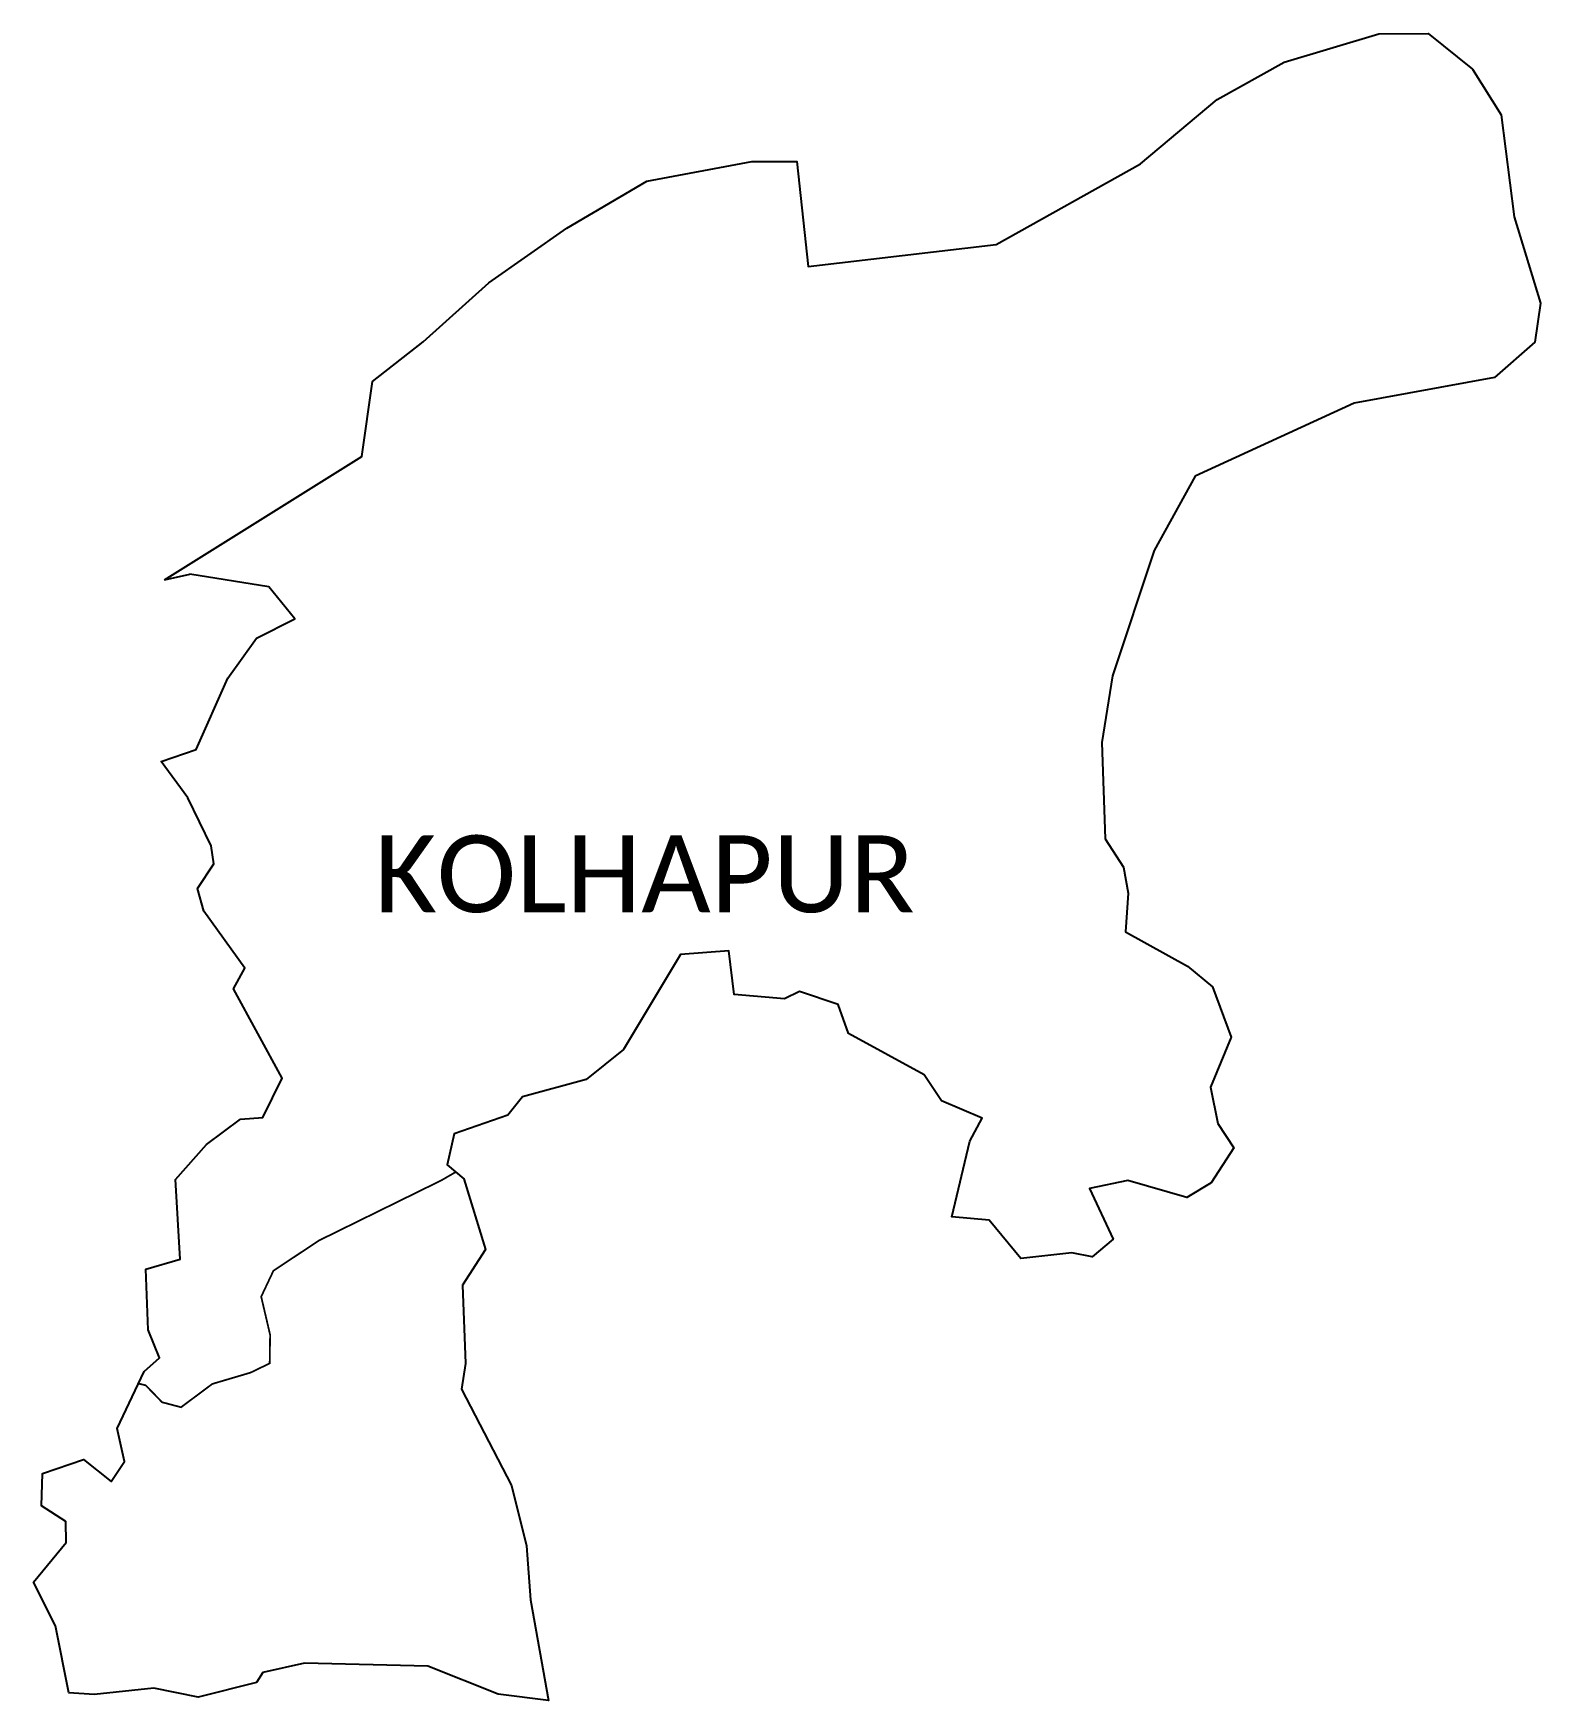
# Model space of a CAD drawing. Header units: metres. Extents: x 264905 to 267425, y 2153187 to 2155975.
import ezdxf

# ---------------------------------------------------------------- set-up
doc = ezdxf.new("R2010")
doc.units = ezdxf.units.M
for name, color, linetype in [('HAZARDS LINE', 1, 'Continuous'), ('village', 3, 'Continuous'), ('VILLAGE NAME', 250, 'Continuous')]:
    doc.layers.add(name, color=color, linetype=linetype)
doc.styles.get("Standard").update_dxf_attribs({"font": 'simplex.shx'})

msp = doc.modelspace()

# ---------------------------------------------------------------- linework, layer by layer
at = {"color": 3, "flags": 128}
msp.add_lwpolyline([(265124.5, 2155060.9), (265167, 2155070.1)], dxfattribs=at)
at = {"layer": 'HAZARDS LINE', "lineweight": 18}
msp.add_lwpolyline([(265081.1, 2153716.8, 2.98, 2.98, 0), (265093, 2153714, 2.98, 2.98, 0), (265120.4, 2153685.7, 2.98, 2.98, 0), (265152.1, 2153677.3, 2.98, 2.98, 0), (265204.4, 2153716.3, 2.98, 2.98, 0), (265268.3, 2153735.2, 2.98, 2.98, 0), (265300.3, 2153750.7, 2.98, 2.98, 0), (265301, 2153798.4, 2.98, 2.98, 0), (265286.1, 2153862.2, 2.98, 2.98, 0), (265306.6, 2153905.6, 2.98, 2.98, 0), (265382.9, 2153956.2, 2.98, 2.98, 0), (265587.1, 2154056.6, 2.98, 2.98, 0), (265611.3, 2154070.6, 2.98, 2.98, 0)], format="xyseb", dxfattribs=at)
at = {"layer": 'village', "color": 3, "true_color": 0x00ff00}
for points in [[(265124.5, 2155060.9, 0), (265454.5, 2155267, 0), (265471.9, 2155392.7, 0), (265556.8, 2155458.9, 0), (265666.6, 2155557.6, 0), (265797, 2155648.8, 0), (265930.7, 2155727.5, 0), (266106.6, 2155760.6, 0), (266181.5, 2155760.3, 0), (266200.4, 2155584.8, 0), (266514.7, 2155621.4, 0), (266756, 2155756.2, 0), (266884.3, 2155863.9, 0), (266996.4, 2155926.7, 0), (267154.8, 2155974.1, 0), (267237.1, 2155974.6, 0), (267311.1, 2155914.5, 0), (267359, 2155838.4, 0), (267380.6, 2155667.7, 0), (267425.1, 2155523.3, 0), (267415.3, 2155458.2, 0), (267348.2, 2155399.2, 0), (267113.5, 2155356.2, 0), (266847.7, 2155234.1, 0), (266778.8, 2155109.9, 0), (266709.2, 2154900.2, 0), (266691.7, 2154789, 0), (266697.3, 2154627.5, 0), (266727.9, 2154580.3, 0), (266735.5, 2154536.7, 0), (266731, 2154472.4, 0), (266834.6, 2154415.1, 0), (266876.6, 2154380.2, 0), (266907.9, 2154296.2, 0), (266872.9, 2154212.5, 0), (266885.3, 2154151.7, 0), (266912.3, 2154110.9, 0), (266874.1, 2154052.6, 0), (266833.7, 2154028.1, 0), (266735.2, 2154056.5, 0), (266670.7, 2154042.8, 0), (266710.4, 2153958.6, 0), (266675.4, 2153929, 0), (266641.4, 2153935.3, 0), (266556.2, 2153926.1, 0), (266503.3, 2153990, 0), (266440.7, 2153995.8, 0), (266470.7, 2154122, 0)], [(266470.7, 2154122, 0), (266491.5, 2154160.8, 0), (266423.2, 2154189.6, 0), (266394.4, 2154233, 0), (266268.2, 2154302.2, 0), (266250.6, 2154350.7, 0), (266185.8, 2154372.4, 0), (266161.2, 2154360.3, 0), (266076.6, 2154367.5, 0), (266067.8, 2154440.6, 0), (265987.1, 2154434.6, 0), (265891.6, 2154275.5, 0), (265829.3, 2154225.1, 0), (265722.7, 2154196.6, 0), (265698.4, 2154165.9, 0), (265608.7, 2154134.7, 0), (265597.2, 2154082.5, 0), (265624.8, 2154059.3, 0), (265661, 2153941, 0), (265622.9, 2153881.5, 0), (265627.9, 2153750.5, 0), (265620.8, 2153707.5, 0), (265704.6, 2153546.4, 0), (265729.7, 2153445.4, 0), (265736.2, 2153355.1, 0), (265766.3, 2153186.7, 0), (265682.3, 2153197.8, 0), (265564.7, 2153244.2, 0), (265358.6, 2153249.3, 0), (265288.8, 2153233.6, 0), (265278.3, 2153217, 0), (265180.8, 2153192.6, 0), (265106.6, 2153207.8, 0), (265006.8, 2153197.2, 0), (264964.5, 2153199.7, 0), (264942.2, 2153312, 0), (264905.2, 2153385, 0), (264960, 2153451.1, 0), (264959.3, 2153486, 0), (264918.9, 2153512.7, 0), (264920.7, 2153566.7, 0), (264989.1, 2153590.1, 0), (265035.4, 2153553.4, 0), (265057.5, 2153586.5, 0), (265045.3, 2153641.8, 0), (265090.6, 2153736.8, 0), (265116.2, 2153759.7, 0), (265097.3, 2153806.6, 0), (265093.2, 2153908, 0), (265150.7, 2153924.9, 0), (265142.7, 2154057.9, 0), (265194.4, 2154116.5, 0), (265251.5, 2154158.9, 0), (265288.7, 2154162, 0), (265321.1, 2154227.8, 0), (265239.7, 2154377.2, 0), (265259, 2154411.3, 0), (265190, 2154506.7, 0), (265179.5, 2154544.5, 0), (265206.7, 2154586, 0), (265202.3, 2154616.2, 0), (265163.3, 2154696.2, 0), (265119, 2154757.2, 0), (265177.5, 2154776.9, 0), (265230.3, 2154896.4, 0), (265278.4, 2154963.4, 0), (265342.2, 2154995.8, 0), (265298.8, 2155049.3, 0), (265167, 2155070.1, 0)]]:
    msp.add_polyline3d(points, dxfattribs=at)

# ---------------------------------------------------------------- texts
at = {"layer": 'VILLAGE NAME', "insert": (265475.4, 2154633.6), "char_height": 128.647, "attachment_point": 1}
msp.add_mtext_dynamic_manual_height_columns('{\\fCalibri|b0|i0|c0|p34;KOLHAPUR}', width=1334.797, gutter_width=643.2, heights=[0], dxfattribs=at)

doc.saveas('drawing.dxf')
